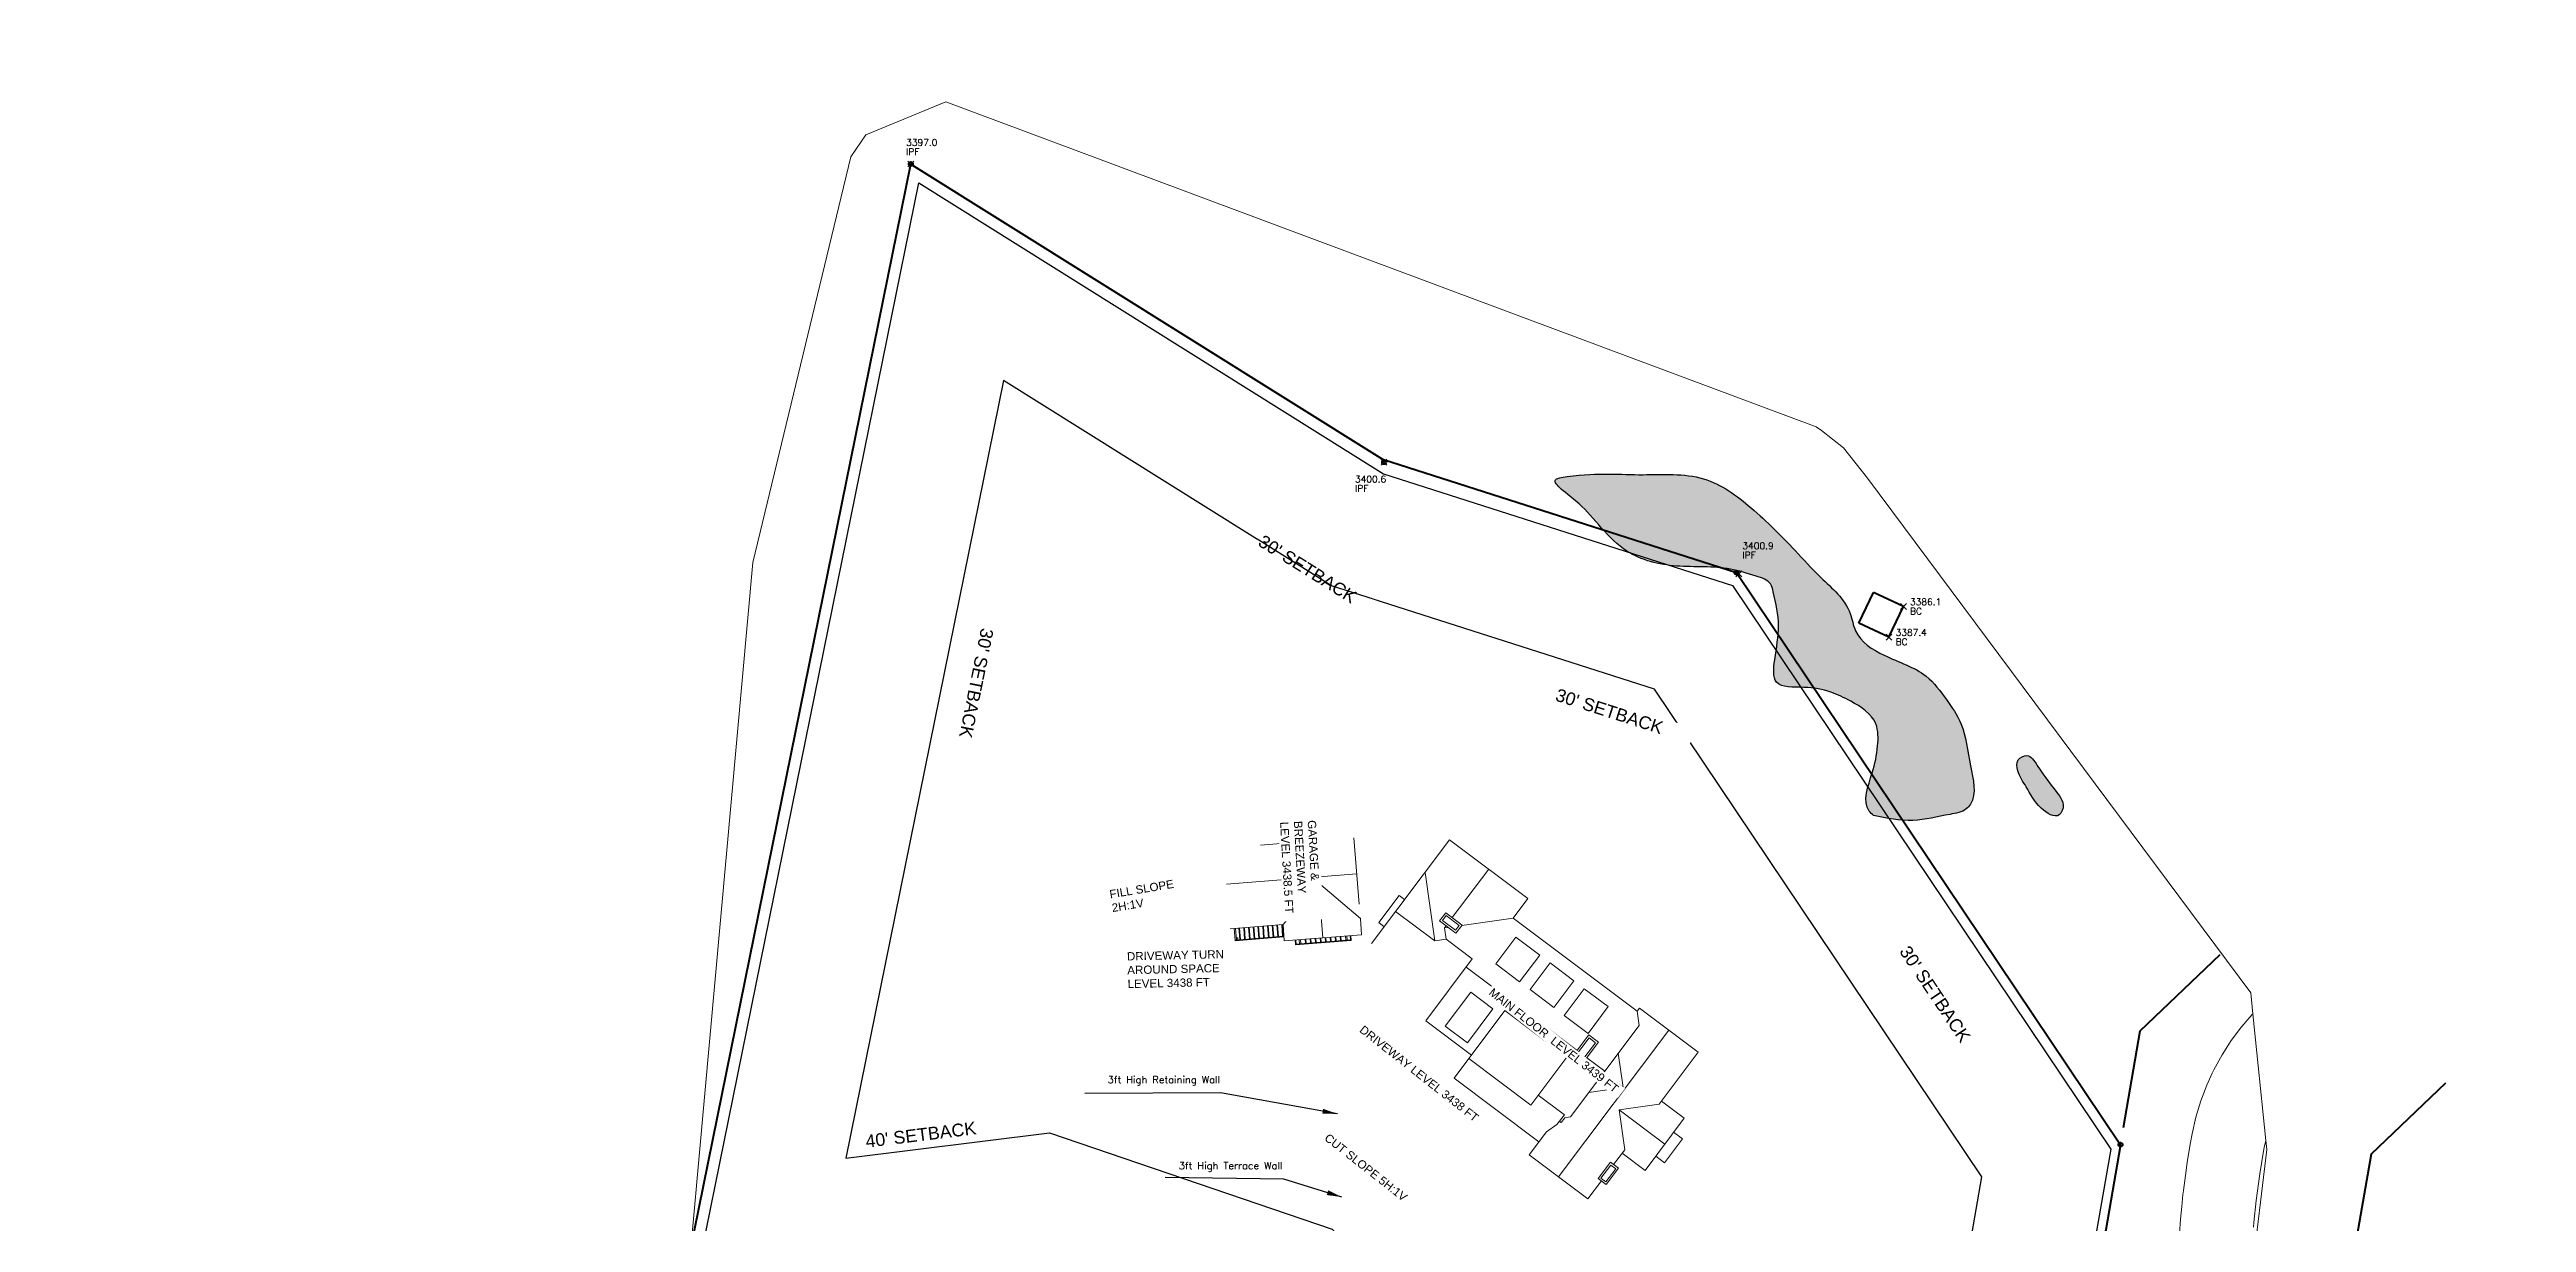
# Model space of a CAD drawing. Header units: feet. Extents: x 4475 to 7025, y -5344 to -4239.
# Drawn here: x 4850 to 5448, y -4971 to -4688 of the extents above; entities that cross this region are included whole.
import ezdxf

# ---------------------------------------------------------------- set-up
doc = ezdxf.new("R2010")
doc.units = ezdxf.units.FT
doc.header["$MEASUREMENT"] = 0
for name, color, linetype, lineweight in [('A-COLS', 52, 'Continuous', 9), ('A-DETL-THIN', 151, 'Continuous', 9), ('A-ROOF', 132, 'Continuous', 9), ('A-WALL', 113, 'Continuous', 9), ('BLDG', 1, 'Continuous', 53), ('BLDGPNTS', 6, 'Continuous', 25), ('BNDY', 5, 'Continuous', 60), ('BOUNDLINE', 5, 'Continuous', 60), ('C-PROP-LINE-IDEN', 91, 'Continuous', 9), ('HATCH', 252, 'Continuous', 35), ('ROCK', 9, 'Continuous', 25), ('S-BEAM', 12, 'Continuous', 9)]:
    doc.layers.add(name, color=color, linetype=linetype, lineweight=lineweight)
for name, color, linetype in [('C-PROP-LINE', 230, 'Continuous'), ('C-TOPO', 7, 'Continuous'), ('CONTROL', 7, 'Continuous')]:
    doc.layers.add(name, color=color, linetype=linetype)
doc.styles.add('Arial', font='arial.ttf', dxfattribs={"height": 37.5})
doc.styles.get("Standard").update_dxf_attribs({"font": 'simplex.shx'})
doc.styles.add('TEXTS', font='simplex.shx', dxfattribs={"height": 1.6})
doc.dimstyles.get("Standard").update_dxf_attribs({"dimtxt": 0.18, "dimasz": 0.18, "dimexe": 0.18, "dimexo": 0.0625, "dimgap": 0.09, "dimtad": 0, "dimtih": 1, "dimtoh": 1, "dimdec": 4, "dimzin": 0, "dimdsep": 46, "dimtxsty": 'Standard', "dimcen": 0.09, "dimadec": 0, "dimazin": 0, "dimtfac": 1, "dimtdec": 4, "dimtofl": 0, "dimtmove": 0, "dimatfit": 3, "dimfxl": 1, "dimtolj": 1, "dimtzin": 0, "dimarcsym": 0})

# ---------------------------------------------------------------- blocks, each defined once
blk = doc.blocks.new('*U500')
at = {"layer": 'CONTROL', "linetype": 'Continuous'}
for p, q in [((3.43, -3.37), (2.01, -4.79)), ((3.43, -4.79), (2.01, -3.37))]:
    blk.add_line(p, q, dxfattribs=at)
at = {"layer": 'CONTROL', "color": 1, "insert": (1.6, 1.12), "char_height": 1.6, "attachment_point": 4, "style": 'TEXTS'}
blk.add_mtext('3397.0', dxfattribs=at)
at = {"layer": 'CONTROL', "color": 3, "insert": (1.6, -1.12), "char_height": 1.6, "attachment_point": 4, "style": 'TEXTS'}
blk.add_mtext('IPF', dxfattribs=at)
blk = doc.blocks.new('*U518')
at = {"layer": 'CONTROL', "linetype": 'Continuous'}
for p, q in [((1.44, -4.94), (0.02, -6.35)), ((1.44, -6.35), (0.02, -4.94))]:
    blk.add_line(p, q, dxfattribs=at)
at = {"layer": 'CONTROL', "color": 1, "insert": (1.6, 1.12), "char_height": 1.6, "attachment_point": 4, "style": 'TEXTS'}
blk.add_mtext('3400.9', dxfattribs=at)
at = {"layer": 'CONTROL', "color": 3, "insert": (1.6, -1.12), "char_height": 1.6, "attachment_point": 4, "style": 'TEXTS'}
blk.add_mtext('IPF', dxfattribs=at)
blk = doc.blocks.new('*U521')
at = {"layer": 'CONTROL', "linetype": 'Continuous'}
for p, q in [((9.33, 5.91), (7.92, 4.49)), ((9.33, 4.49), (7.92, 5.91))]:
    blk.add_line(p, q, dxfattribs=at)
at = {"layer": 'CONTROL', "color": 1, "insert": (1.6, 1.12), "char_height": 1.6, "attachment_point": 4, "style": 'TEXTS'}
blk.add_mtext('3400.6', dxfattribs=at)
at = {"layer": 'CONTROL', "color": 3, "insert": (1.6, -1.12), "char_height": 1.6, "attachment_point": 4, "style": 'TEXTS'}
blk.add_mtext('IPF', dxfattribs=at)
blk = doc.blocks.new('*U549')
at = {"layer": 'BLDGPNTS', "linetype": 'Continuous'}
for p, q in [((0.707, 0.707), (-0.707, -0.707)), ((0.707, -0.707), (-0.707, 0.707))]:
    blk.add_line(p, q, dxfattribs=at)
at = {"layer": 'BLDGPNTS', "color": 1, "insert": (1.6, 1.12), "char_height": 1.6, "attachment_point": 4, "style": 'TEXTS'}
blk.add_mtext('3386.1', dxfattribs=at)
at = {"layer": 'BLDGPNTS', "color": 3, "insert": (1.6, -1.12), "char_height": 1.6, "attachment_point": 4, "style": 'TEXTS'}
blk.add_mtext('BC', dxfattribs=at)
blk = doc.blocks.new('*U550')
at = {"layer": 'BLDGPNTS', "linetype": 'Continuous'}
for p, q in [((0.707, 0.707), (-0.707, -0.707)), ((0.707, -0.707), (-0.707, 0.707))]:
    blk.add_line(p, q, dxfattribs=at)
at = {"layer": 'BLDGPNTS', "color": 1, "insert": (1.6, 1.12), "char_height": 1.6, "attachment_point": 4, "style": 'TEXTS'}
blk.add_mtext('3387.4', dxfattribs=at)
at = {"layer": 'BLDGPNTS', "color": 3, "insert": (1.6, -1.12), "char_height": 1.6, "attachment_point": 4, "style": 'TEXTS'}
blk.add_mtext('BC', dxfattribs=at)
blk = doc.blocks.new('Walls 3 - Walls 1-847527-Site')
at = {"layer": 'A-WALL'}
for p, q in [((368.9, 208.4), (368.9, 292.4)), ((404.9, 292.4), (368.9, 292.4)), ((404.9, 292.4), (404.9, 208.4)), ((404.9, 208.4), (368.9, 208.4))]:
    blk.add_line(p, q, dxfattribs=at)
blk = doc.blocks.new('Walls 7 - Walls 1-916405-Site')
at = {"layer": 'A-WALL'}
for p, q in [((488.9, -106.6), (488.9, -76.6)), ((488.9, -76.6), (548.9, -76.6)), ((548.9, -106.6), (488.9, -106.6)), ((548.9, -106.6), (548.9, -76.6))]:
    blk.add_line(p, q, dxfattribs=at)
blk = doc.blocks.new('Walls 10 - Walls 1-965220-Site')
at = {"layer": 'A-WALL'}
for p, q in [((488.9, -106.6), (488.9, -76.6)), ((488.9, -76.6), (548.9, -76.6)), ((548.9, -106.6), (488.9, -106.6)), ((548.9, -106.6), (548.9, -76.6))]:
    blk.add_line(p, q, dxfattribs=at)
blk = doc.blocks.new('Rectangular Column - 8X8-973890-Site')
at = {"layer": 'A-COLS'}
for p, q in [((-4, 4), (2, 4)), ((-4, 0), (-4, 4))]:
    blk.add_line(p, q, dxfattribs=at)
blk = doc.blocks.new('Structural Framing 2 - Structural Framing 2-970079-Site')
at = {"layer": 'S-BEAM'}
for p, q in [((-399.1, -91.9), (-387.1, -91.9)), ((-387.1, -95.9), (-399.1, -95.9)), ((-387.1, -95.9), (-387.1, -91.9))]:
    blk.add_line(p, q, dxfattribs=at)
blk = doc.blocks.new('Structural Framing 3 - Structural Framing 2-970603-Site')
at = {"layer": 'S-BEAM'}
for p, q in [((-399.1, 44.1), (-387.1, 44.1)), ((-387.1, 40.1), (-399.1, 40.1)), ((-387.1, 40.1), (-387.1, 44.1))]:
    blk.add_line(p, q, dxfattribs=at)
blk = doc.blocks.new('Structural Framing 4 - Structural Framing 4-970869-Site')
at = {"layer": 'S-BEAM'}
for p, q in [((-399.1, 17.4), (-387.1, 17.4)), ((-387.1, 15.4), (-399.1, 15.4)), ((-387.1, 17.4), (-387.1, 15.4)), ((-387.1, 17.4), (-385.1, 17.4)), ((-387.1, 17.4), (-387.1, -146.6)), ((-385.1, 17.4), (-385.1, -146.6)), ((-399.1, -12), (-387.1, -12)), ((-387.1, -14), (-399.1, -14)), ((-399.1, -26.7), (-387.1, -26.7)), ((-387.1, -28.7), (-399.1, -28.7)), ((-399.1, -41.5), (-387.1, -41.5)), ((-387.1, -43.5), (-399.1, -43.5)), ((-399.1, -56.2), (-387.1, -56.2)), ((-387.1, -58.2), (-399.1, -58.2)), ((-399.1, -70.9), (-387.1, -70.9)), ((-387.1, -12), (-387.1, -14)), ((-387.1, -26.7), (-387.1, -28.7)), ((-387.1, -41.5), (-387.1, -43.5)), ((-387.1, -56.2), (-387.1, -58.2)), ((-387.1, -70.9), (-387.1, -72.9)), ((-387.1, -72.9), (-399.1, -72.9)), ((-399.1, -85.7), (-387.1, -85.7)), ((-387.1, -87.7), (-399.1, -87.7)), ((-399.1, -100.4), (-387.1, -100.4)), ((-387.1, -102.4), (-399.1, -102.4)), ((-399.1, -115.1), (-387.1, -115.1)), ((-387.1, -117.1), (-399.1, -117.1)), ((-399.1, -144.6), (-387.1, -144.6)), ((-387.1, -85.7), (-387.1, -87.7)), ((-387.1, -100.4), (-387.1, -102.4)), ((-387.1, -115.1), (-387.1, -117.1)), ((-387.1, -144.6), (-387.1, -146.6)), ((-387.1, -146.6), (-399.1, -146.6)), ((-385.1, -146.6), (-387.1, -146.6))]:
    blk.add_line(p, q, dxfattribs=at)
blk = doc.blocks.new('Structural Framing 5 - Structural Framing 4-971361-Site')
at = {"layer": 'S-BEAM'}
for p, q in [((-447.2, -132.6), (-413.1, -132.6)), ((-413.1, -134.6), (-447.2, -134.6)), ((-413.1, -130.6), (-413.1, -274.6)), ((-413.1, -132.6), (-413.1, -134.6)), ((-411.1, -130.6), (-411.1, -274.6)), ((-447.2, -146.6), (-413.1, -146.6)), ((-413.1, -148.6), (-447.2, -148.6)), ((-447.2, -160.6), (-413.1, -160.6)), ((-413.1, -162.6), (-447.2, -162.6)), ((-447.2, -174.6), (-413.1, -174.6)), ((-413.1, -176.6), (-447.2, -176.6)), ((-447.2, -188.6), (-413.1, -188.6)), ((-413.1, -190.6), (-447.2, -190.6)), ((-447.2, -202.6), (-413.1, -202.6)), ((-413.1, -204.6), (-447.2, -204.6)), ((-447.2, -216.6), (-413.1, -216.6)), ((-413.1, -146.6), (-413.1, -148.6)), ((-413.1, -160.6), (-413.1, -162.6)), ((-413.1, -174.6), (-413.1, -176.6)), ((-413.1, -188.6), (-413.1, -190.6)), ((-413.1, -202.6), (-413.1, -204.6)), ((-413.1, -216.6), (-413.1, -218.6)), ((-413.1, -218.6), (-447.2, -218.6)), ((-447.2, -230.6), (-413.1, -230.6)), ((-413.1, -232.6), (-447.2, -232.6)), ((-447.2, -244.6), (-413.1, -244.6)), ((-413.1, -246.6), (-447.2, -246.6)), ((-447.2, -258.6), (-413.1, -258.6)), ((-413.1, -260.6), (-447.2, -260.6)), ((-447.2, -270.6), (-413.1, -270.6)), ((-413.1, -274.6), (-447.2, -274.6)), ((-413.1, -230.6), (-413.1, -232.6)), ((-413.1, -244.6), (-413.1, -246.6)), ((-413.1, -258.6), (-413.1, -260.6)), ((-413.1, -270.6), (-413.1, -274.6)), ((-411.1, -274.6), (-413.1, -274.6))]:
    blk.add_line(p, q, dxfattribs=at)
blk = doc.blocks.new('Family - ___-507578-Site')
at = {"layer": 'C-PROP-LINE'}
for p, q in [((-248.6, 1025.4), (-1191, 697.7)), ((1382.1, 456.7), (-248.6, 1025.4)), ((-1191, 697.7), (-2324.7, 601.2)), ((-2324.7, 601.2), (-1321, -1506.2)), ((1776.9, -315.2), (1382.1, 456.7)), ((2112, -2061.2), (1776.9, -315.2)), ((-886.8, -1087.6), (-52.5, -814.2)), ((-52.5, -814.2), (748.6, -964.1)), ((748.6, -964.1), (1601.1, -1494.9)), ((-1321, -1506.2), (-886.8, -1087.6)), ((1601.1, -1494.9), (2112, -2061.2))]:
    blk.add_line(p, q, dxfattribs=at)
blk = doc.blocks.new('Family - ___-510296-Site')
at = {"layer": 'C-PROP-LINE'}
for p, q in [((-1266.6, 1052.5), (-248.4, 1406.6)), ((-248.4, 1406.6), (1636.9, 749.1)), ((-2873.3, 915.8), (-1266.6, 1052.5)), ((-1376.6, -2226.6), (-2873.3, 915.8)), ((1636.9, 749.1), (2120.8, -196.9)), ((2120.8, -196.9), (2672.3, -3070.7)), ((-19.9, -1308.6), (-632.8, -1509.5)), ((571.6, -1419.3), (-19.9, -1308.6)), ((1290, -1866.6), (571.6, -1419.3)), ((-632.8, -1509.5), (-1376.6, -2226.6)), ((2617.7, -3338.4), (1290, -1866.6)), ((2672.3, -3070.7), (2617.7, -3338.4))]:
    blk.add_line(p, q, dxfattribs=at)

msp = doc.modelspace()

# ---------------------------------------------------------------- hatches: boundary and pattern name
at = {"layer": 'HATCH'}
h = msp.add_hatch(color=256, dxfattribs=at)
edge = h.paths.add_edge_path()
edge.add_spline(control_points=[(5290.1, -4873.13), (5293.3, -4873.76), (5299.52, -4875), (5306.82, -4873.03), (5311.97, -4872.31), (5315.3, -4868.36), (5313.01, -4860.48), (5312.35, -4851.82), (5307.63, -4844.88), (5302.37, -4837.88), (5293.31, -4835.29), (5285.63, -4830.34), (5284.4, -4821.8), (5277.64, -4816.22), (5269.93, -4807.66), (5261.2, -4798.9), (5249.33, -4790.03), (5232.4, -4791.24), (5223.32, -4790.14), (5211.92, -4791.8), (5215.98, -4795.43), (5221.63, -4799.57), (5228.57, -4810.23), (5242.68, -4813.56), (5253.62, -4812.61), (5260.76, -4815.03), (5265.26, -4816.36), (5266.4, -4821.22), (5267.73, -4827.38), (5266.3, -4834.08), (5265.48, -4842.51), (5273.69, -4841.85), (5279.43, -4842.94), (5285.44, -4845.78), (5291.37, -4849.63), (5291.21, -4856.93), (5289.93, -4863.35), (5287.02, -4870.3), (5289.72, -4872.78), (5290.1, -4873.13)], knot_values=[0, 0, 0, 0, 9.606397, 18.680757, 22.792978, 24.328611, 33.572379, 44.084563, 50.822811, 58.297143, 69.604693, 78.724573, 83.110391, 94.34839, 103.339974, 118.051328, 131.605349, 146.18176, 164.533197, 167.637044, 170.76723, 175.748762, 191.991247, 204.516096, 217.540664, 223.991152, 227.934715, 229.942438, 238.22507, 246.54359, 251.905195, 258.671529, 265.281963, 270.519397, 278.701916, 284.06352, 290.691869, 299.963828, 301.439547, 301.439547, 301.439547, 301.439547], degree=3, periodic=0)
edge = h.paths.add_edge_path()
edge.add_spline(control_points=[(5335.02, -4868.36), (5333.25, -4866.12), (5330.82, -4863.04), (5327.71, -4857.95), (5324.47, -4859.54), (5324.85, -4863.08), (5327.49, -4866.7), (5329.36, -4870.98), (5334.87, -4874.4), (5336.32, -4870.5), (5335.44, -4869.06), (5335.02, -4868.36)], knot_values=[0, 0, 0, 0, 9.131464, 12.567074, 14.851489, 17.471624, 21.868871, 28.191804, 32.817987, 35.366538, 37.772816, 37.772816, 37.772816, 37.772816], degree=3, periodic=0)

# ---------------------------------------------------------------- linework, layer by layer
at = {"layer": 'A-DETL-THIN'}
for p, q in [((5186.89, -4897.3, 3438), (5186.01, -4898.48, 3438)), ((5186.01, -4898.48, 3438), (5189.16, -4900.85, 3438)), ((5190.04, -4899.67, 3438), (5186.89, -4897.3, 3438)), ((5189.16, -4900.85, 3438), (5190.04, -4899.67, 3438)), ((5221.42, -4926.8, 3438), (5217.87, -4931.53, 3438)), ((5219.44, -4932.72, 3438), (5222.99, -4927.99, 3438)), ((5222.99, -4927.99, 3438), (5221.42, -4926.8, 3438)), ((5217.87, -4931.53, 3438), (5219.44, -4932.72, 3438)), ((5226.66, -4957.55, 3438), (5224.29, -4960.71, 3438)), ((5225.47, -4961.59, 3438), (5227.84, -4958.44, 3438)), ((5227.84, -4958.44, 3438), (5226.66, -4957.55, 3438)), ((5224.29, -4960.71, 3438), (5225.47, -4961.59, 3438))]:
    msp.add_line(p, q, dxfattribs=at)
at = {"layer": 'A-ROOF', "lineweight": 0}
for p, q in [((5142.05, -4880.26, 3434), (5155.8, -4879.18, 3434)), ((5165.91, -4894.56, 3434), (5164.64, -4878.48, 3434)), ((5187.71, -4878.98, 3438), (5168.86, -4904.07, 3438)), ((5206.62, -4893.19, 3438), (5187.71, -4878.98, 3438)), ((5197.17, -4886.09, 3438), (5188.37, -4897.79, 3438)), ((5133.89, -4889.67, 3434), (5165.33, -4887.2, 3434)), ((5156.11, -4889.4, 3434), (5147.51, -4899.47, 3434)), ((5166.18, -4898, 3434), (5156.11, -4889.4, 3434)), ((5156.11, -4889.4, 3434), (5157.16, -4902.68, 3434)), ((5175.55, -4892.43, 3438), (5170.62, -4899, 3438)), ((5176.86, -4893.42, 3438), (5175.55, -4892.43, 3438)), ((5184.14, -4903.41, 3438), (5181.8, -4886.86, 3438)), ((5166.49, -4901.94, 3434), (5166.18, -4898, 3434)), ((5184.14, -4903.41, 3438), (5174.69, -4896.31, 3438)), ((5203.07, -4897.91, 3438), (5190.65, -4899.68, 3438)), ((5203.07, -4897.91, 3438), (5206.62, -4893.19, 3438)), ((5233, -4920.41, 3438), (5203.07, -4897.91, 3438)), ((5134.74, -4900.48, 3434), (5147.51, -4899.47, 3434)), ((5147.51, -4899.47, 3434), (5147.82, -4903.41, 3434)), ((5147.82, -4903.41, 3434), (5166.49, -4901.94, 3434)), ((5170.62, -4899, 3438), (5171.93, -4899.99, 3438)), ((5186.9, -4903.02, 3438), (5184.14, -4903.41, 3438)), ((5186.89, -4899.76, 3438), (5186.51, -4900.26, 3438)), ((5187.39, -4900.14, 3438), (5186.51, -4900.26, 3438)), ((5186.51, -4900.26, 3438), (5186.9, -4903.02, 3438)), ((5186.9, -4903.02, 3438), (5193.21, -4907.76, 3438)), ((5203.72, -4902.51, 3438), (5198.88, -4908.96, 3438)), ((5209.5, -4906.86, 3438), (5203.72, -4902.51, 3438)), ((5193.21, -4907.76, 3438), (5181.96, -4922.73, 3438)), ((5191.73, -4909.73, 3438), (5218.51, -4929.86, 3438)), ((5198.88, -4908.96, 3438), (5204.65, -4913.3, 3438)), ((5204.65, -4913.3, 3438), (5209.5, -4906.86, 3438)), ((5211.99, -4908.73, 3438), (5207.15, -4915.18, 3438)), ((5217.77, -4913.07, 3438), (5211.99, -4908.73, 3438)), ((5192.83, -4915.77, 3438), (5186.65, -4924, 3438)), ((5198.21, -4919.82, 3438), (5192.83, -4915.77, 3438)), ((5207.15, -4915.18, 3438), (5212.92, -4919.52, 3438)), ((5212.92, -4919.52, 3438), (5217.77, -4913.07, 3438)), ((5220.26, -4914.95, 3438), (5215.42, -4921.39, 3438)), ((5226.04, -4919.29, 3438), (5220.26, -4914.95, 3438)), ((5201.09, -4920.23, 3438), (5188.84, -4936.53, 3438)), ((5192.04, -4928.04, 3438), (5198.21, -4919.82, 3438)), ((5216.06, -4931.48, 3438), (5201.09, -4920.23, 3438)), ((5215.42, -4921.39, 3438), (5221.2, -4925.74, 3438)), ((5221.2, -4925.74, 3438), (5226.04, -4919.29, 3438)), ((5233.6, -4919.62, 3438), (5233, -4920.41, 3438)), ((5233.49, -4923.86, 3438), (5233, -4920.41, 3438)), ((5233.6, -4919.62, 3438), (5247.78, -4930.28, 3438)), ((5181.96, -4922.73, 3438), (5192.99, -4931.01, 3438)), ((5186.65, -4924, 3438), (5192.04, -4928.04, 3438)), ((5214.05, -4960.4, 3438), (5240.69, -4924.95, 3438)), ((5216.92, -4945.92, 3438), (5233.49, -4923.86, 3438)), ((5192.39, -4931.8, 3438), (5207.36, -4943.05, 3438)), ((5207.36, -4943.05, 3438), (5216.06, -4931.48, 3438)), ((5220.87, -4931.63, 3438), (5225.21, -4934.89, 3438)), ((5228.46, -4930.56, 3438), (5229.64, -4938.83, 3438)), ((5247.78, -4930.28, 3438), (5238.3, -4942.88, 3438)), ((5188.84, -4936.53, 3438), (5209.32, -4951.92, 3438)), ((5229.64, -4938.83, 3438), (5221.36, -4940.01, 3438)), ((5224.91, -4935.28, 3438), (5229.64, -4938.83, 3438)), ((5215.44, -4945.42, 3438), (5209.14, -4940.69, 3438)), ((5213.66, -4947.79, 3438), (5215.44, -4945.42, 3438)), ((5215.54, -4946.11, 3438), (5214.65, -4947.29, 3438)), ((5215.54, -4946.11, 3438), (5216.92, -4945.92, 3438)), ((5238.3, -4942.88, 3438), (5228.64, -4944.25, 3438)), ((5228.64, -4944.25, 3438), (5239.67, -4952.54, 3438)), ((5228.64, -4944.25, 3438), (5230.02, -4953.91, 3438)), ((5234.94, -4958.84, 3438), (5244.41, -4946.24, 3438)), ((5244.41, -4946.24, 3438), (5238.9, -4942.1, 3438)), ((5211.1, -4949.56, 3438), (5206.96, -4955.07, 3438)), ((5213.66, -4947.79, 3438), (5211.1, -4949.56, 3438)), ((5214.65, -4947.29, 3438), (5214.26, -4947, 3438)), ((5239.6, -4957.01, 3438), (5243.94, -4951.23, 3438)), ((5243.94, -4951.23, 3438), (5241.84, -4949.65, 3438)), ((5221.13, -4965.73, 3438), (5206.96, -4955.07, 3438)), ((5230.02, -4953.91, 3438), (5227.35, -4957.46, 3438)), ((5229.42, -4954.7, 3438), (5234.94, -4958.84, 3438)), ((5237.5, -4955.43, 3438), (5239.6, -4957.01, 3438)), ((5224.39, -4961.4, 3438), (5221.13, -4965.73, 3438))]:
    msp.add_line(p, q, dxfattribs=at)
at = {"layer": 'BLDG'}
for p, q in [((5286.59, -4826.62), (5290.08, -4819.22)), ((5297.32, -4822.63), (5290.08, -4819.22)), ((5293.83, -4830.03), (5286.59, -4826.62)), ((5293.83, -4830.03), (5297.32, -4822.63))]:
    msp.add_line(p, q, dxfattribs=at)
at = {"layer": 'BNDY'}
for p, q in [((5354.51, -4925.14), (5373.83, -4906.73)), ((5350.46, -4948.49), (5354.51, -4925.14)), ((5410.24, -4954.91), (5428.3, -4937.7))]:
    msp.add_line(p, q, dxfattribs=at)
at = {"layer": 'BOUNDLINE'}
for p, q in [((5000, -5000), (5057.62, -4715.73)), ((5057.62, -4715.73), (5171.5, -4787.06)), ((5171.5, -4787.06), (5257.05, -4814.45)), ((5257.05, -4814.45), (5349.74, -4952.64)), ((5349.74, -4952.64), (5334.6, -5039.89)), ((5410.24, -4954.91), (5392.26, -5058.57))]:
    msp.add_line(p, q, dxfattribs=at)
for centre in [(5057.62, -4715.73), (5171.91, -4787.78), (5257.05, -4814.45), (5349.74, -4952.64)]:
    msp.add_circle(centre, 0.5, dxfattribs=at)
at = {"layer": 'C-TOPO', "lineweight": 0}
for p, q in [((5066.05, -4700.72), (5046.8, -4708.68)), ((5066.05, -4700.72), (5276.24, -4779.22)), ((5046.8, -4708.68), (5043.14, -4714.03)), ((5043.14, -4714.03), (5019.49, -4811.98)), ((5277.57, -4780.08), (5276.24, -4779.22)), ((5282.82, -4784.28), (5277.57, -4780.08)), ((5288.68, -4791.66), (5282.82, -4784.28)), ((5381.2, -4915.94), (5288.68, -4791.66)), ((5019.49, -4811.98), (5000.84, -5018.65)), ((5381.72, -4920.99), (5381.2, -4915.94)), ((5379.61, -4923.42), (5380.4, -4922.51)), ((5380.4, -4922.51), (5379.61, -4923.42)), ((5380.4, -4922.51), (5381.62, -4921.09)), ((5381.62, -4921.09), (5380.4, -4922.51)), ((5381.62, -4921.09), (5381.72, -4920.99)), ((5381.72, -4920.99), (5381.62, -4921.09)), ((5384.85, -4951.66), (5381.72, -4920.99)), ((5374.27, -4930.93), (5376.49, -4927.48)), ((5376.49, -4927.48), (5374.27, -4930.93)), ((5376.49, -4927.48), (5378.94, -4924.2)), ((5378.94, -4924.2), (5376.49, -4927.48)), ((5378.94, -4924.2), (5379.61, -4923.42)), ((5379.61, -4923.42), (5378.94, -4924.2)), ((5371.92, -4935.34), (5372.3, -4934.52)), ((5372.3, -4934.52), (5371.92, -4935.34)), ((5372.3, -4934.52), (5374.27, -4930.93)), ((5374.27, -4930.93), (5372.3, -4934.52)), ((5369.13, -4942.08), (5370.58, -4938.25)), ((5370.58, -4938.25), (5369.13, -4942.08)), ((5370.58, -4938.25), (5371.92, -4935.34)), ((5371.92, -4935.34), (5370.58, -4938.25)), ((5367.04, -4950), (5367.94, -4946.01)), ((5367.94, -4946.01), (5367.04, -4950)), ((5367.94, -4946.01), (5369.13, -4942.08)), ((5369.13, -4942.08), (5367.94, -4946.01)), ((5365.86, -4956.84), (5366.68, -4952.08)), ((5366.68, -4952.08), (5365.86, -4956.84)), ((5366.68, -4952.08), (5367.04, -4950)), ((5367.04, -4950), (5366.68, -4952.08)), ((5384.79, -4951.92), (5384.46, -4953.32)), ((5384.46, -4953.32), (5384.79, -4951.92)), ((5384.85, -4951.66), (5384.79, -4951.92)), ((5384.79, -4951.92), (5384.85, -4951.66)), ((5385.07, -4953.76), (5384.85, -4951.66)), ((5365.58, -4958.85), (5365.86, -4956.84)), ((5365.86, -4956.84), (5365.58, -4958.85)), ((5381.28, -4985.47), (5385.07, -4953.76)), ((5384.39, -4953.74), (5383.37, -4959.7)), ((5383.37, -4959.7), (5384.39, -4953.74)), ((5384.46, -4953.32), (5384.39, -4953.74)), ((5384.39, -4953.74), (5384.46, -4953.32)), ((5364.83, -4964.66), (5364.92, -4963.72)), ((5364.92, -4963.72), (5364.83, -4964.66)), ((5364.92, -4963.72), (5365.58, -4958.85)), ((5365.58, -4958.85), (5364.92, -4963.72)), ((5383.37, -4959.7), (5382.5, -4966.11)), ((5382.5, -4966.11), (5383.37, -4959.7)), ((5364.22, -4970.62), (5364.53, -4967.59)), ((5364.53, -4967.59), (5364.22, -4970.62)), ((5364.53, -4967.59), (5364.83, -4964.66)), ((5364.83, -4964.66), (5364.53, -4967.59)), ((5382.5, -4966.11), (5381.98, -4971.4)), ((5381.98, -4971.4), (5382.5, -4966.11)), ((5363.99, -4974.13), (5364.22, -4970.62)), ((5364.22, -4970.62), (5363.99, -4974.13)), ((5381.98, -4971.4), (5381.86, -4972.54)), ((5381.86, -4972.54), (5381.98, -4971.4))]:
    msp.add_line(p, q, dxfattribs=at)
at = {"layer": 'ROCK'}
for points in [[(5290.1, -4873.13), (5299.63, -4874.28), (5308.59, -4872.84), (5312.49, -4871.54), (5313.5, -4870.38), (5313.5, -4861.14), (5311.19, -4850.88), (5307.72, -4845.11), (5302.81, -4839.47), (5292.7, -4834.42), (5285.76, -4828.5), (5284.46, -4824.31), (5277.36, -4815.59), (5271.15, -4809.09), (5260.6, -4798.84), (5249.04, -4791.76), (5234.5, -4790.78), (5216.15, -4791.22), (5213.21, -4792.2), (5215.15, -4794.65), (5218.99, -4797.83), (5230.55, -4809.24), (5242.54, -4812.85), (5255.54, -4813.57), (5261.76, -4815.31), (5265.23, -4817.18), (5265.9, -4819.07), (5267.17, -4827.26), (5266.24, -4835.53), (5266.67, -4840.87), (5273.31, -4842.17), (5279.82, -4843.33), (5284.59, -4845.49), (5290.66, -4850.98), (5291.09, -4856.32), (5289.79, -4862.82), (5289.07, -4872.07), (5290.1, -4873.13)], [(5335.02, -4868.36), (5329.61, -4861), (5327.1, -4858.65), (5325.06, -4859.68), (5324.93, -4862.29), (5326.97, -4866.19), (5330.61, -4871.36), (5334.95, -4872.95), (5335.91, -4870.59), (5335.02, -4868.36)]]:
    msp.add_spline(points, degree=3, dxfattribs=at)

# ---------------------------------------------------------------- block references
at = {"layer": 'A-COLS', "xscale": 0.08211678832116788, "yscale": 0.08211678832116788, "zscale": 0.08211678832116788, "rotation": 274.4984683979304}
msp.add_blockref('Rectangular Column - 8X8-973890-Site', (5136.26, -4903, 3434), dxfattribs=at)
at = {"layer": 'A-WALL'}
for name, p, xscale, yscale, zscale, rotation in [('Walls 7 - Walls 1-916405-Site', (5158.48, -4867.46, 3438), 0.0821167883211679, 0.0821167883211679, 0.0821167883211679, 323.074), ('Walls 3 - Walls 1-847527-Site', (5182.68, -4927.11, 3438), 0.0821167883211679, 0.0821167883211679, 0.0821167883211679, 323.074), ('Walls 10 - Walls 1-965220-Site', (5194.46, -4989.12, 3438), 0.08211678832116791, 0.08211678832116791, 0.08211678832116791, 53.07399999999991)]:
    msp.add_blockref(name, p, dxfattribs=dict(at, xscale=xscale, yscale=yscale, zscale=zscale, rotation=rotation))
at = {"layer": 'BLDGPNTS'}
for name, p in [('*U549', (5297.32, -4822.63)), ('*U550', (5293.83, -4830.03))]:
    msp.add_blockref(name, p, dxfattribs=at)
at = {"layer": 'CONTROL'}
for name, p in [('*U500', (5054.9, -4711.65)), ('*U521', (5163.28, -4792.98)), ('*U518', (5256.85, -4809.07))]:
    msp.add_blockref(name, p, dxfattribs=at)
at = {"layer": 'S-BEAM', "lineweight": 0, "xscale": 0.08211678832116788, "yscale": 0.08211678832116788, "zscale": 0.08211678832116788, "rotation": 274.4984683979304}
for name, p in [('Structural Framing 5 - Structural Framing 4-971361-Site', (5161.08, -4935.24, 3434)), ('Structural Framing 4 - Structural Framing 4-970869-Site', (5165.01, -4934.93, 3434))]:
    msp.add_blockref(name, p, dxfattribs=at)
at = {"layer": 'S-BEAM', "xscale": 0.08211678832116788, "yscale": 0.08211678832116788, "zscale": 0.08211678832116788, "rotation": 274.4984683979304}
for name in ['Structural Framing 2 - Structural Framing 2-970079-Site', 'Structural Framing 3 - Structural Framing 2-970603-Site']:
    msp.add_blockref(name, (5161.85, -4935.18, 3434), dxfattribs=at)

# ---------------------------------------------------------------- leaders
at = {"annotation_type": 0, "has_hookline": 1, "hookline_direction": 1, "text_width": 28.25}
msp.add_leader([(5161.68, -4965.28, 3448), (5147.72, -4960.98, 3448), (5119.07, -4960.53, 3448)], dimstyle='Standard', override={"dimscale": 20, "dimasz": 0.18}, dxfattribs=at)

# ---------------------------------------------------------------- next in the draw order: texts
at = {"layer": 'C-PROP-LINE-IDEN', "insert": (5142.86, -4805.13), "char_height": 3.0794, "width": 33.5899, "attachment_point": 1, "rotation": 327.93902, "style": 'Arial', "bg_fill": 3, "box_fill_scale": 1.25, "bg_fill_color": 256, "bg_fill_true_color": 13158600, "bg_fill_transparency": 0}
msp.add_mtext("30' SETBACK", dxfattribs=at)

# ---------------------------------------------------------------- next in the draw order: block references
at = {"layer": 'C-PROP-LINE', "xscale": 0.0821167883211679, "yscale": 0.0821167883211679, "zscale": 0.0821167883211679, "rotation": 323.074}
msp.add_blockref('Family - ___-510296-Site', (5202.96, -4922.16), dxfattribs=at)
at = {"layer": 'C-PROP-LINE', "lineweight": 5, "xscale": 0.0821167883211679, "yscale": 0.0821167883211679, "zscale": 0.0821167883211679, "rotation": 323.074}
msp.add_blockref('Family - ___-507578-Site', (5202.96, -4922.16), dxfattribs=at)

# ---------------------------------------------------------------- next in the draw order: texts
at = {"insert": (5147.37, -4958, 3448), "char_height": 1.75, "attachment_point": 6, "bg_fill": 3, "box_fill_scale": 1.5, "bg_fill_color": 256, "bg_fill_transparency": 0}
msp.add_mtext('\\A1;3ft High Terrace Wall', dxfattribs=at)
at = {"layer": 'C-PROP-LINE-IDEN', "char_height": 3.0794, "width": 33.5899, "attachment_point": 1, "style": 'Arial', "bg_fill": 3, "box_fill_scale": 1.25, "bg_fill_color": 256, "bg_fill_true_color": 13158600, "bg_fill_transparency": 0}
for s, insert, rotation in [("30' SETBACK", (5077.64, -4828.29), 258.54248), ("30' SETBACK", (5213.99, -4842.35), 342.24735), ("30' SETBACK", (5298.78, -4904.22), 303.85013), ("40' SETBACK", (5046.5, -4950.32), 7.02513)]:
    msp.add_mtext(s, dxfattribs=dict(at, insert=insert, rotation=rotation))
at = {"layer": 'C-PROP-LINE-IDEN', "color": 0, "char_height": 2, "attachment_point": 1, "style": 'Arial', "bg_fill": 3, "box_fill_scale": 1.25, "bg_fill_color": 256, "bg_fill_true_color": 13158600, "bg_fill_transparency": 0}
for s, insert, width, rotation in [('GARAGE & BREEZEWAY LEVEL 3438.5 FT', (5155.45, -4874.19, 3428), 23.5739, 273.20398), ('FILL SLOPE 2H:1V', (5105.46, -4891.18), 16.9598, 9.48446), ('DRIVEWAY TURN AROUND SPACE LEVEL 3438 FT', (5109.79, -4906.14, 3438), 26.3215, 1.34655), ('DRIVEWAY LEVEL 3438 FT', (5167.03, -4923.67, 3438), 40.4674, 321.77951)]:
    msp.add_mtext(s, dxfattribs=dict(at, insert=insert, width=width, rotation=rotation))

# ---------------------------------------------------------------- next in the draw order: texts
at = {"layer": 'C-PROP-LINE-IDEN', "color": 0, "char_height": 2, "attachment_point": 1, "rotation": 321.77951, "style": 'Arial', "bg_fill": 3, "box_fill_scale": 1.25, "bg_fill_color": 256, "bg_fill_true_color": 13158600, "bg_fill_transparency": 0}
for s, insert, width in [('MAIN FLOOR  LEVEL 3439 FT', (5198.28, -4914.65, 3438), 39.6186), ('CUT SLOPE 5H:1V', (5158.57, -4949.8), 28.0949)]:
    msp.add_mtext(s, dxfattribs=dict(at, insert=insert, width=width))

# ---------------------------------------------------------------- next in the draw order: leaders
at = {"annotation_type": 0, "has_hookline": 1, "hookline_direction": 1, "text_width": 30.58}
msp.add_leader([(5160.64, -4945.2), (5132.44, -4940.1), (5099.61, -4940.28)], dimstyle='Standard', override={"dimscale": 20, "dimasz": 0.18}, dxfattribs=at)

# ---------------------------------------------------------------- next in the draw order: texts
at = {"insert": (5132.3, -4937.21), "char_height": 1.75, "attachment_point": 6, "bg_fill": 3, "box_fill_scale": 1.5, "bg_fill_color": 256, "bg_fill_transparency": 0}
msp.add_mtext('\\A1;3ft High Retaining Wall', dxfattribs=at)

doc.saveas('drawing.dxf')
